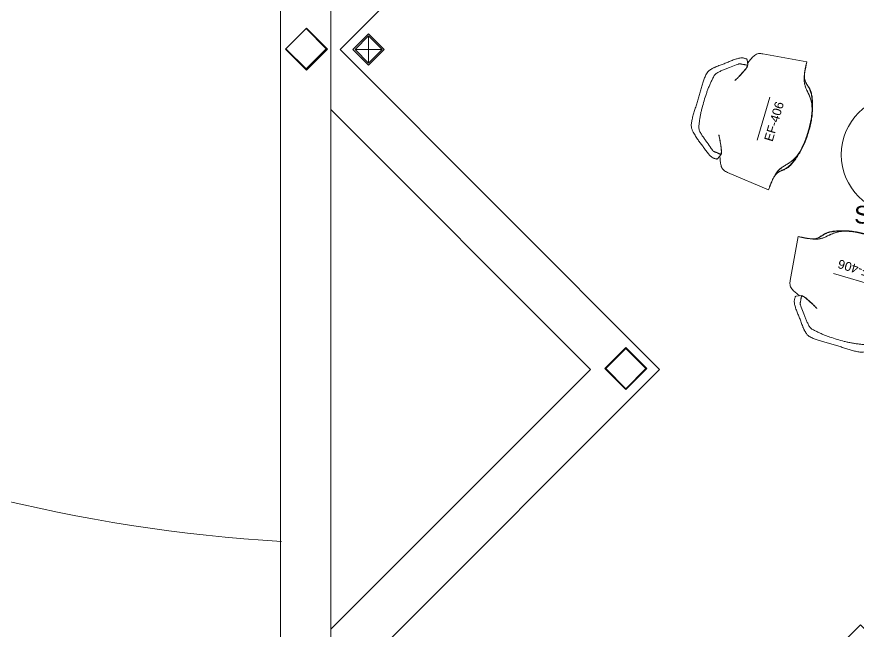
# Model space of a CAD drawing. Header units: centimetres. Extents: x 118932 to 154602, y -32682 to -23521.
# Drawn here: x 137109 to 137678, y -25588 to -25174 of the extents above; entities that cross this region are included whole.
import ezdxf

# ---------------------------------------------------------------- set-up
doc = ezdxf.new("R2010")
doc.units = ezdxf.units.CM
doc.header["$LTSCALE"] = 50
doc.header["$MEASUREMENT"] = 0
for name, color, linetype, lineweight, true_color in [('GEN_00_BL_Yazı', 7, 'Continuous', 0, 0x4f5250), ('GEN_00_BL_Ölçü Dış', 7, 'Continuous', 5, 0x766a5e), ('GEN_01_TA_Kolon', 7, 'Continuous', 35, 0xd05d28), ('GEN_02_TF_Islak Hacim', 7, 'Continuous', 5, 0x007cb0), ('GEN_02_TF_Mobilya', 7, 'Continuous', 5, 0x745e3d), ('GEN_05_ML_Alçıpan_giydirme', 7, 'Continuous', 18, 0x7ebab5), ('GEN_05_ML_Mermer', 7, 'Continuous', 9, 0x9d8692), ('GEN_06_GR_İnce', 7, 'Continuous', 13, 0xb0b0a9), ('KALACAK DUVARLAR', 7, 'Continuous', 30, 0x005387)]:
    doc.layers.add(name, color=color, linetype=linetype, lineweight=lineweight, true_color=true_color)
doc.styles.add('ARIAL', font='arial.ttf')
doc.styles.add('Arial_6', font='arial.ttf', dxfattribs={"height": 59.5325})

# ---------------------------------------------------------------- blocks, each defined once
blk = doc.blocks.new('LEVEL 0_E BLOK_KOLON')
at = {"layer": 'GEN_01_TA_Kolon'}
for points in [[(-386.48, 373.81), (-372.9, 387.38), (-386.47, 400.97), (-400.05, 387.4)], [(-386.48, 373.81), (-372.9, 387.38), (-386.47, 400.97), (-400.05, 387.4)], [(-156.82, 171.56), (-170.39, 185.15), (-183.97, 171.58), (-170.4, 157.99)]]:
    blk.add_lwpolyline(points, close=True, dxfattribs=at)
blk = doc.blocks.new('LEVEL 0_E BLOK_GÖRÜNÜŞ')
at = {"layer": 'GEN_06_GR_İnce'}
for p, q in [((-454.03, -113.98), (-454.04, 587.14)), ((-420.04, 338.66), (-420.04, 553.16)), ((-420.03, -99.9), (-420.04, 338.66)), ((-244.66, 108.58), (-420.04, 284.12)), ((-420.03, -66.63), (-244.66, 108.58)), ((-413.35, -106.6), (-197.99, 108.56))]:
    blk.add_line(p, q, dxfattribs=at)
at = {"layer": 'GEN_06_GR_İnce', "elevation": 0}
blk.add_lwpolyline([(-197.99, 108.56), (-413.7, 324.47), (-184.81, 553.16)], dxfattribs=at)
at = {"layer": 'GEN_06_GR_İnce', "color": 9, "true_color": 0xc7c8ca}
blk.add_lwpolyline([(-422.35, 324.72), (-436.5, 310.59), (-450.64, 324.74), (-436.49, 338.88)], close=True, dxfattribs=at)
at = {"layer": 'GEN_06_GR_İnce'}
blk.add_lwpolyline([(-420.04, 284.12), (-244.66, 108.58), (-420.03, -66.63), (-420.04, 284.12)], close=True, dxfattribs=at)
blk = doc.blocks.new('YIKILACAK DUVARLAR LEVEL 0 D BLOK')
at = {"layer": 'KALACAK DUVARLAR', "elevation": 0}
for points in [[(-1088.36, -59.17), (-1102.5, -45.02), (-1088.35, -30.88), (-1074.21, -45.04)], [(-858.42, -260.57), (-872.56, -246.42), (-886.7, -260.56), (-872.57, -274.7)]]:
    blk.add_lwpolyline(points, close=True, dxfattribs=at)
blk = doc.blocks.new('P7_')
at = {"layer": 'GEN_05_ML_Mermer', "elevation": 0}
blk.add_lwpolyline([(163483.72, -16179.82), (163288.72, -16179.82), (163288.72, -16161.83), (163483.72, -16161.83)], close=True, dxfattribs=at)
blk = doc.blocks.new('DOGRAMA LEVEL 0 E BLOK')
at = {"layer": 'GEN_05_ML_Alçıpan_giydirme', "color": 1, "rotation": 44.89300344933407}
blk.add_blockref('P7_', (-127636.76, -103328.23, 0), dxfattribs=at)
blk = doc.blocks.new('zemin kat vaziyet')
at = {"layer": 'GEN_06_GR_İnce'}
blk.add_arc((973.86, 1839.69), 1105.95, 224.51061, 266.49785, dxfattribs=at)
blk = doc.blocks.new('FFE-Tag')
at = {"color": 0}
blk.add_wipeout([(-8.76, 0), (-6.19, 2.57), (6.19, 2.57), (8.76, 0), (6.19, -2.57), (-6.19, -2.57)], dxfattribs=at).dxf.layer = 'GEN_00_BL_Yazı'
at = {"layer": 'GEN_00_BL_Yazı', "color": 0}
for p, q in [((-8.76, 0), (-6.19, 2.57)), ((6.19, 2.57), (-6.19, 2.57)), ((8.76, 0), (6.19, 2.57)), ((-8.76, 0), (-6.19, -2.57)), ((8.76, 0), (6.19, -2.57)), ((-6.19, -2.57), (6.19, -2.57))]:
    blk.add_line(p, q, dxfattribs=at)
blk = doc.blocks.new('CS-425_TeaTable_R80x60(H)')
at = {"layer": 'GEN_00_BL_Yazı', "xscale": 2.448801272789173, "yscale": 2.448801272789173, "zscale": 2.448801272789173}
blk.add_blockref('FFE-Tag', (0, 0), dxfattribs=at)
blk.add_circle((0, 0.24), 40)
at = {"layer": 'GEN_00_BL_Yazı', "insert": (-17, 2.92), "char_height": 6, "attachment_point": 1, "style": 'Arial_6'}
blk.add_mtext('CS-425', dxfattribs=at)
blk = doc.blocks.new('EF-406')
blk.add_wipeout([(21.45, 0), (15.15, 6.3), (-15.15, 6.3), (-21.45, 0), (-15.15, -6.3), (15.15, -6.3)]).dxf.layer = 'GEN_00_BL_Yazı'
at = {"layer": 'GEN_00_BL_Yazı'}
blk.add_line((-15.15, 6.3), (15.15, 6.3), dxfattribs=at)
at = {"layer": 'GEN_00_BL_Yazı', "insert": (0.19, -1.08), "char_height": 6, "attachment_point": 5, "style": 'Arial_6'}
blk.add_mtext('EF-406', dxfattribs=at)
blk = doc.blocks.new('EF-406_TheCloudLoungeChair')
at = {"ltscale": 60}
for p, q in [((29.53, 59.78), (29.51, 59.81)), ((-34.82, 53.73), (-31.7, 52.33)), ((34.88, 53.73), (31.78, 52.34)), ((-45, 14.75), (-41.72, 44.62)), ((45, 14.74), (41.71, 44.62)), ((-23.67, 6.56), (-23.68, 6.56)), ((27.23, 9.63), (27.23, 9.62))]:
    blk.add_line(p, q, dxfattribs=at)
for points, start_tangent, end_tangent in [([(-33.58, 60.34), (-32.87, 61.44), (-31.11, 63.78), (-29.43, 66.06), (-27.76, 68.31), (-25.99, 70.57), (-24.01, 72.87), (-21.74, 75.22)], (0.567554, 0.823336), (0.714106, 0.700038)), ([(-21.74, 75.22), (-20.15, 76.43), (-18.57, 77.12), (-15.72, 77.7), (-14.32, 77.82), (-12.84, 77.89), (-9.72, 77.93), (-6.54, 77.88), (-3.29, 77.82), (0, 77.79), (3.3, 77.82), (6.55, 77.88), (9.73, 77.93), (12.86, 77.89), (14.34, 77.82), (15.75, 77.71), (18.59, 77.13), (20.17, 76.43), (21.76, 75.23)], (0.714106, 0.700038), (0.720772, -0.693172)), ([(21.76, 75.23), (22.73, 74.31), (23.24, 73.77), (23.74, 73.2), (24.22, 72.62), (24.69, 72.03), (25.61, 70.83), (26.51, 69.64), (27.42, 68.46), (28.33, 67.3), (29.26, 66.15), (31.11, 63.82), (32.92, 61.43), (33.65, 60.32)], (-0.718759, 0.695259), (0.560085, -0.828435)), ([(29.51, 59.81), (26.41, 63.71), (24.87, 65.64), (23.33, 67.56), (21.73, 69.44), (20.87, 70.32), (19.92, 71.1), (18.84, 71.71), (17.64, 72.08), (16.4, 72.29), (15.15, 72.51), (13.91, 72.73), (12.66, 72.93), (10.15, 73.23), (7.62, 73.44), (5.09, 73.58), (0.03, 73.69), (-5.04, 73.58), (-7.57, 73.44), (-10.09, 73.23), (-12.61, 72.93), (-13.85, 72.73), (-15.1, 72.52), (-16.34, 72.3), (-17.58, 72.07), (-18.78, 71.7), (-19.86, 71.1), (-20.82, 70.32), (-21.69, 69.44), (-23.29, 67.57), (-24.82, 65.64), (-26.36, 63.71), (-29.45, 59.81)], (-0.61302, 0.790067), (-0.61289, -0.790168)), ([(-33.58, 60.34), (-34.71, 58.27), (-35.11, 57.09), (-35.22, 56.28), (-35.26, 55.53), (-35.26, 54.8), (-35.24, 54.46), (-35.17, 54.16), (-35.05, 53.91), (-34.82, 53.73)], (-0.525887, -0.850554), (0.914412, -0.404784)), ([(-31.7, 52.33), (-30.94, 52.21), (-30, 52.38), (-28.88, 52.75), (-27.68, 53.26), (-25.28, 54.34), (-23.08, 55.41), (-22.07, 55.92), (-21.16, 56.4), (-20.38, 56.83), (-19.76, 57.17), (-19.33, 57.43), (-19.1, 57.62)], (0.909904, -0.414819), (0.603055, 0.797699)), ([(-19.1, 57.62), (-19.14, 57.58), (-19.24, 57.51), (-19.39, 57.42), (-19.6, 57.3), (-19.85, 57.15), (-20.15, 56.99), (-20.87, 56.6), (-21.72, 56.16), (-22.66, 55.67), (-23.67, 55.17), (-24.73, 54.66), (-25.83, 54.15), (-26.97, 53.64), (-28.13, 53.15), (-29.21, 52.74), (-30.14, 52.48), (-30.52, 52.43), (-30.84, 52.43), (-31.24, 52.6), (-31.38, 52.95), (-31.36, 53.42), (-31.29, 53.92), (-31.2, 54.44), (-31.13, 54.95), (-31.02, 55.95), (-30.99, 56.42), (-30.97, 56.86), (-30.93, 57.29), (-30.77, 57.82), (-30.3, 58.63), (-29.42, 59.85)], (-0.365768, -0.930706), (0.61971, 0.784831)), ([(29.47, 59.85), (30.39, 58.58), (30.8, 57.85), (30.96, 57.33), (30.99, 56.92), (31, 56.49), (31.03, 56.03), (31.13, 55.04), (31.2, 54.54), (31.28, 54.02), (31.36, 53.51), (31.39, 53.03), (31.28, 52.65), (30.9, 52.45), (30.6, 52.43), (30.24, 52.47), (29.32, 52.72), (28.24, 53.12), (27.09, 53.62), (25.95, 54.12), (24.84, 54.63), (23.77, 55.15), (22.76, 55.65), (21.81, 56.14), (20.95, 56.59), (20.22, 56.98), (19.66, 57.29), (19.45, 57.41), (19.29, 57.51), (19.19, 57.58), (19.14, 57.62)], (0.623819, -0.781569), (-0.415524, 0.909582)), ([(31.78, 52.34), (30.04, 52.38), (28.93, 52.76), (27.72, 53.26), (25.32, 54.34), (23.11, 55.42), (22.11, 55.93), (21.19, 56.41), (20.41, 56.83), (19.79, 57.18), (19.37, 57.44), (19.24, 57.53), (19.15, 57.62)], (-0.91292, -0.408139), (-0.575078, 0.818099)), ([(34.87, 53.73), (35.1, 53.91), (35.23, 54.16), (35.29, 54.46), (35.32, 54.8), (35.31, 55.52), (35.28, 56.28), (35.17, 57.09), (34.77, 58.26), (33.65, 60.32)], (0.914728, 0.40407), (-0.525718, 0.850659)), ([(-45, 14.75), (-40.94, 14.36), (-38.9, 14.16), (-36.87, 13.87), (-34.93, 13.39), (-33.24, 12.68), (-31.98, 11.8), (-31.01, 10.87), (-29.42, 9.02), (-27.81, 7.28), (-25.71, 5.73), (-22.98, 4.37), (-19.67, 3.1), (-16, 1.98), (-12.13, 1.09), (-8.15, 0.47), (0, 0), (4.09, 0.12), (8.14, 0.46), (12.13, 1.08), (16, 1.97), (19.67, 3.09), (22.99, 4.35), (25.72, 5.71), (27.83, 7.25), (29.44, 8.99), (31.02, 10.84), (31.98, 11.77), (33.25, 12.65), (34.94, 13.36), (36.88, 13.85), (38.9, 14.15), (40.94, 14.36), (41.95, 14.44), (42.97, 14.53), (45, 14.74)], (0.993409, -0.114622), (0.993702, 0.112056)), ([(44.4, 14.69), (42.37, 14.49), (40.34, 14.32), (38.41, 14.1), (36.42, 13.77), (34.62, 13.26), (32.92, 12.48), (30.77, 10.7), (29.18, 8.92), (28.4, 8.06), (27.53, 7.25), (25.38, 5.76), (22.63, 4.41), (19.36, 3.15), (15.74, 2.05), (11.93, 1.19), (8.01, 0.62), (4.02, 0.29), (0.02, 0.19), (-7.98, 0.62), (-11.9, 1.2), (-15.68, 2.05), (-22.57, 4.42), (-25.29, 5.77), (-27.42, 7.27), (-29.08, 8.94), (-30.69, 10.72), (-32.87, 12.51), (-34.51, 13.26), (-36.36, 13.78), (-40.3, 14.31), (-42.34, 14.49), (-44.35, 14.69)], (-0.994692, -0.102895), (-0.994633, 0.103465)), ([(-43.28, 14.69), (-41.4, 14.5), (-39.51, 14.31), (-37.65, 14.04), (-35.84, 13.71), (-32.44, 12.79), (-29.77, 11.6), (-27.83, 10.23), (-26.1, 8.71), (-24.2, 7), (-21.86, 5.18), (-18.87, 3.46), (-15.34, 2.13), (-11.57, 1.23), (-7.7, 0.71), (-3.83, 0.46), (0.03, 0.38), (3.89, 0.46), (7.76, 0.71), (11.62, 1.24), (15.41, 2.13), (18.95, 3.46), (21.95, 5.18), (26.21, 8.7), (27.92, 10.22), (29.84, 11.59), (32.51, 12.78), (35.9, 13.7), (37.71, 14.03), (39.57, 14.31), (41.45, 14.5), (43.34, 14.69)], (0.99536, -0.09622), (0.995303, 0.096811)), ([(-23.68, 6.56), (-25.65, 8.3), (-27.42, 9.89), (-29.36, 11.35), (-30.59, 12.03), (-32.08, 12.66), (-35.64, 13.67), (-37.53, 14.02), (-39.44, 14.3), (-41.36, 14.5), (-43.28, 14.69)], (-0.769579, 0.638552), (-0.995559, 0.09414)), ([(43.34, 14.69), (41.92, 14.55), (40.5, 14.42), (37.69, 14.03), (34.92, 13.48), (32.32, 12.71), (30.16, 11.77), (28.56, 10.73), (27.23, 9.63)], (-0.995527, -0.094482), (-0.745734, -0.666244)), ([(27.23, 9.62), (25.23, 7.81), (22.86, 5.84), (19.88, 3.92), (16.21, 2.39), (12.15, 1.33), (7.9, 0.72), (3.59, 0.44), (-0.74, 0.38), (-5.06, 0.51), (-9.36, 0.89), (-13.55, 1.65), (-17.5, 2.88), (-20.95, 4.58), (-23.67, 6.56)], (-0.74436, -0.667779), (-0.770087, 0.637939))]:
    blk.add_spline(points, degree=3, dxfattribs=dict(at, start_tangent=start_tangent, end_tangent=end_tangent))
for points, knots in [([(-41.72, 44.62), (-41.67, 45.12), (-41.54, 46.13), (-41.09, 47.59), (-40.01, 49.3), (-38.3, 50.37), (-36.57, 51.2), (-35.26, 51.78), (-33.93, 52.29), (-33.03, 52.58), (-32.58, 52.73)], [32.043722, 32.043722, 32.043722, 32.043722, 33.546817, 35.092186, 36.595024, 39.506953, 40.950714, 42.383982, 43.811127, 45.22017, 45.22017, 45.22017, 45.22017]), ([(32.64, 52.73), (33.09, 52.59), (33.99, 52.29), (35.31, 51.77), (36.62, 51.18), (37.92, 50.55), (39.18, 49.81), (40.3, 48.83), (41.1, 47.52), (41.53, 46.08), (41.66, 45.1), (41.71, 44.62)], [0, 0, 0, 0, 1.409918, 2.836687, 4.269548, 5.713059, 7.168595, 8.638156, 10.142051, 11.687237, 13.11934, 13.11934, 13.11934, 13.11934])]:
    blk.add_open_spline(points, degree=3, knots=knots, dxfattribs=at)
blk.add_blockref('EF-406', (0.01, 25.44))
blk = doc.blocks.new('PPBamako_SuiteC_TefrisPlan')
at = {"layer": 'GEN_02_TF_Mobilya', "rotation": 73.33886026896509}
blk.add_blockref('EF-406_TheCloudLoungeChair', (-763.36, -137.35), dxfattribs=at)
at = {"layer": 'GEN_02_TF_Mobilya'}
blk.add_blockref('CS-425_TeaTable_R80x60(H)', (-701.24, -152.84), dxfattribs=at)
at = {"layer": 'GEN_02_TF_Mobilya', "rotation": 163.3388602689651}
blk.add_blockref('EF-406_TheCloudLoungeChair', (-722.95, -206.63), dxfattribs=at)
blk = doc.blocks.new('15X15 YER SÜZGECİ')
at = {"layer": 'GEN_02_TF_Islak Hacim'}
for p, q in [((79124.39, -32386.74), (79124.39, -32368.35)), ((79115.19, -32377.54), (79133.58, -32377.54))]:
    blk.add_line(p, q, dxfattribs=at)
for points in [[(79124.39, -32388.15), (79134.99, -32377.54), (79124.39, -32366.94), (79113.78, -32377.54)], [(79124.39, -32386.74), (79133.58, -32377.54), (79124.39, -32368.35), (79115.19, -32377.54)]]:
    blk.add_lwpolyline(points, close=True, dxfattribs=at)
blk = doc.blocks.new('level 0 süzgeçler')
at = {"rotation": 359.9737849770629}
blk.add_blockref('15X15 YER SÜZGECİ', (-83038.8, 37377.86, 0), dxfattribs=at)
blk = doc.blocks.new('TEFRISLI MAHAL LEVEL 0 D BLOK')
at = {"layer": 'GEN_00_BL_Yazı', "transparency": 33554687, "insert": (-1517.96, 1184.87, 0), "char_height": 12, "attachment_point": 2, "style": 'ARIAL'}
blk.add_mtext('SUITE-C TERRACE\\PA: 59.83 m²\\PP: 46.33 m', dxfattribs=at)

msp = doc.modelspace()

# ---------------------------------------------------------------- block references
for name, p in [('zemin kat vaziyet', (136381.94, -26263.8, 0)), ('LEVEL 0_E BLOK_GÖRÜNÜŞ', (137741.49, -25520.47, 0)), ('YIKILACAK DUVARLAR LEVEL 0 D BLOK', (138393.35, -25150.71, 0)), ('LEVEL 0_E BLOK_KOLON', (137691.18, -25582.84, 0))]:
    msp.add_blockref(name, p)
at = {"rotation": 359.6887739338809}
msp.add_blockref('DOGRAMA LEVEL 0 E BLOK', (138089.79, -26193.19), dxfattribs=at)

# ---------------------------------------------------------------- next in the draw order: block references
at = {"color": 1}
msp.add_blockref('PPBamako_SuiteC_TefrisPlan', (138407.54, -25114.33, 0), dxfattribs=at)

# ---------------------------------------------------------------- next in the draw order: block references
msp.add_blockref('level 0 süzgeçler', (141276.24, -30160.12))
at = {"layer": 'GEN_00_BL_Ölçü Dış'}
msp.add_blockref('TEFRISLI MAHAL LEVEL 0 D BLOK', (139268.8, -26486.31), dxfattribs=at)

doc.saveas('drawing.dxf')
